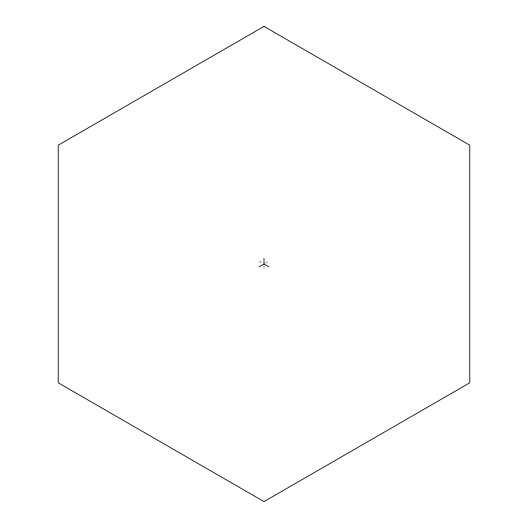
<?xml version="1.0" encoding="UTF-8"?>
<svg xmlns="http://www.w3.org/2000/svg" width="528" height="528" viewBox="0 0 528 528"><rect width="100%" height="100%" fill="white"/><g stroke="black" fill="none" stroke-linecap="round" stroke-linejoin="round"><path stroke-width="0.4" stroke-dasharray="2.64 1.98" d="M265.379 263.201L268.838 261.208M259.162 261.208L262.621 263.201M264 265.597L264 269.584"/><path stroke-width="0.79" d="M259.162 266.792L264 264L264 258.416M264 264L268.838 266.792M264 26.4L58.232 145.2L58.232 382.8L264 501.6L469.768 382.8L469.768 145.2L264 26.4"/></g></svg>
